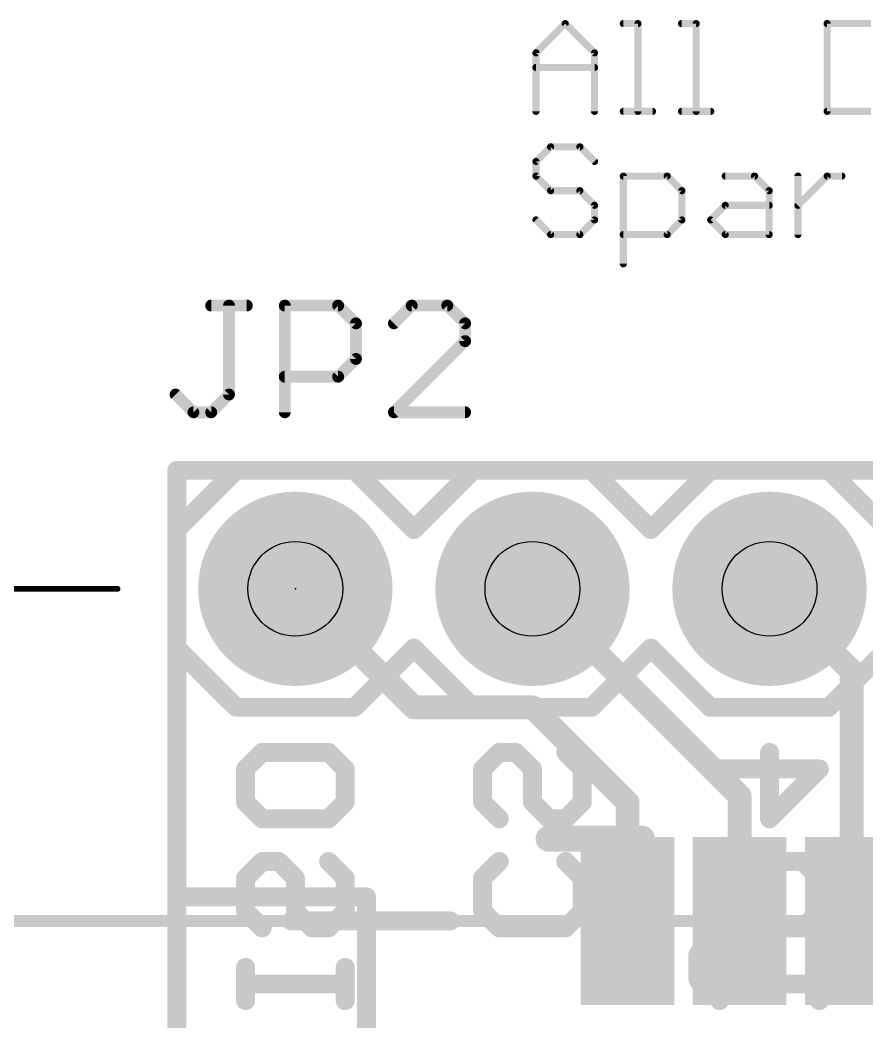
# Model space of a CAD drawing. Extents: x -28 to 79, y -23 to 28.
# Drawn here: x -1.68 to 7.39, y 16.95 to 27.69 of the extents above; entities that cross this region are included whole.
import ezdxf

# ---------------------------------------------------------------- set-up
doc = ezdxf.new("R2010")
doc.units = 0
for name, color, linetype in [('1', 12, 'CONTINUOUS'), ('16', 132, 'CONTINUOUS'), ('17', 110, 'CONTINUOUS'), ('20', 53, 'CONTINUOUS'), ('21', 53, 'CONTINUOUS'), ('22', 53, 'CONTINUOUS'), ('23', 53, 'CONTINUOUS'), ('25', 253, 'CONTINUOUS'), ('29', 253, 'CONTINUOUS'), ('30', 253, 'CONTINUOUS'), ('31', 253, 'CONTINUOUS'), ('44', 253, 'CONTINUOUS'), ('47', 253, 'CONTINUOUS'), ('48', 253, 'CONTINUOUS'), ('51', 53, 'CONTINUOUS')]:
    doc.layers.add(name, color=color, linetype=linetype)

# ---------------------------------------------------------------- blocks, each defined once
blk = doc.blocks.new('RECT')
blk.add_solid([(-0.5, -0.5), (0.5, -0.5), (-0.5, 0.5), (0.5, 0.5)])
blk = doc.blocks.new('ROUNDP')
at = {"const_width": 0.5}
blk.add_lwpolyline([(0, -0.25, 1), (0, 0.25, 1), (0, -0.25)], format="xyb", dxfattribs=at)

msp = doc.modelspace()

# ---------------------------------------------------------------- linework, layer by layer
at = {"layer": '1'}
for points, const_width in [([(0, 22.86), (0, 18.288)], 0.2032), ([(25.4, 22.86), (0, 22.86)], 0.2032), ([(1.27, 21.59), (2.54, 20.32)], 0.254), ([(3.81, 21.59), (6.03, 19.37)], 0.254), ([(7.23, 20.71), (6.35, 21.59)], 0.254), ([(7.23, 18.03), (7.23, 20.71)], 0.254), ([(2.54, 20.32), (3.81, 20.32)], 0.254), ([(3.81, 20.32), (4.83, 19.3)], 0.254), ([(6.03, 19.37), (6.03, 18.03)], 0.254), ([(4.83, 19.3), (4.83, 18.03)], 0.254), ([(0, 18.288), (2.032, 18.288)], 0.2032), ([(2.032, 18.288), (2.032, 15.748)], 0.2032)]:
    msp.add_lwpolyline(points, dxfattribs=dict(at, const_width=const_width))
for points, const_width in [([(0.0508, 22.86, 1), (-0.0508, 22.86)], 0.1016), ([(0, 22.9108, 1), (0, 22.8092)], 0.1016), ([(1.3149, 21.6349, 1), (1.2251, 21.5451)], 0.127), ([(3.8549, 21.6349, 1), (3.7651, 21.5451)], 0.127), ([(6.3949, 21.6349, 1), (6.3051, 21.5451)], 0.127), ([(7.2935, 20.71, 1), (7.1665, 20.71)], 0.127), ([(7.1851, 20.6651, 1), (7.2749, 20.7549)], 0.127), ([(2.54, 20.3835, 1), (2.54, 20.2565)], 0.127), ([(2.4951, 20.2751, 1), (2.5849, 20.3649)], 0.127), ([(3.8549, 20.3649, 1), (3.7651, 20.2751)], 0.127), ([(3.81, 20.2565, 1), (3.81, 20.3835)], 0.127), ([(6.0935, 19.37, 1), (5.9665, 19.37)], 0.127), ([(5.9851, 19.3251, 1), (6.0749, 19.4149)], 0.127), ([(4.8935, 19.3, 1), (4.7665, 19.3)], 0.127), ([(4.7851, 19.2551, 1), (4.8749, 19.3449)], 0.127), ([(0, 18.3388, 1), (0, 18.2372)], 0.1016), ([(2.0828, 18.288, 1), (1.9812, 18.288)], 0.1016), ([(2.032, 18.2372, 1), (2.032, 18.3388)], 0.1016), ([(-0.0508, 18.288, 1), (0.0508, 18.288)], 0.1016), ([(4.7665, 18.03, 1), (4.8935, 18.03)], 0.127), ([(5.9665, 18.03, 1), (6.0935, 18.03)], 0.127), ([(7.1665, 18.03, 1), (7.2935, 18.03)], 0.127)]:
    msp.add_lwpolyline(points, format="xyb", dxfattribs=dict(at, const_width=const_width))
at = {"layer": '16', "const_width": 0.2032}
for points in [[(0, 22.86), (0, 18.288)], [(25.4, 22.86), (0, 22.86)], [(0, 18.288), (2.032, 18.288)], [(2.032, 18.288), (2.032, 15.748)]]:
    msp.add_lwpolyline(points, dxfattribs=at)
at = {"layer": '16', "const_width": 0.1016}
for points in [[(0.0508, 22.86, 1), (-0.0508, 22.86)], [(0, 22.9108, 1), (0, 22.8092)], [(0, 18.3388, 1), (0, 18.2372)], [(2.0828, 18.288, 1), (1.9812, 18.288)], [(2.032, 18.2372, 1), (2.032, 18.3388)], [(-0.0508, 18.288, 1), (0.0508, 18.288)]]:
    msp.add_lwpolyline(points, format="xyb", dxfattribs=at)
at = {"layer": '20', "const_width": 0.2032}
for points in [[(25.4, 22.86), (0, 22.86)], [(0, 22.86), (0, 0)]]:
    msp.add_lwpolyline(points, dxfattribs=at)
at = {"layer": '20', "const_width": 0.1016}
for points in [[(0, 22.9108, 1), (0, 22.8092)], [(0.0508, 22.86, 1), (-0.0508, 22.86)]]:
    msp.add_lwpolyline(points, format="xyb", dxfattribs=at)
at = {"layer": '21', "const_width": 0.2032}
for points in [[(0.635, 22.86), (0, 22.225)], [(0.635, 22.86), (1.905, 22.86)], [(1.905, 22.86), (2.54, 22.225)], [(2.54, 22.225), (3.175, 22.86)], [(3.175, 22.86), (4.445, 22.86)], [(4.445, 22.86), (5.08, 22.225)], [(5.08, 22.225), (5.715, 22.86)], [(5.715, 22.86), (6.985, 22.86)], [(6.985, 22.86), (7.62, 22.225)], [(0, 22.225), (0, 20.955)], [(0, 20.955), (0.635, 20.32)], [(2.54, 20.955), (1.905, 20.32)], [(3.175, 20.32), (2.54, 20.955)], [(5.08, 20.955), (4.445, 20.32)], [(5.715, 20.32), (5.08, 20.955)], [(7.62, 20.955), (6.985, 20.32)], [(1.905, 20.32), (0.635, 20.32)], [(4.445, 20.32), (3.175, 20.32)], [(6.985, 20.32), (5.715, 20.32)], [(2.93, 18.03), (1.23, 18.03)]]:
    msp.add_lwpolyline(points, dxfattribs=at)
at = {"layer": '21', "const_width": 0.1016}
for points in [[(0.635, 22.9108, 1), (0.635, 22.8092)], [(0.6709, 22.8241, 1), (0.5991, 22.8959)], [(1.9409, 22.8959, 1), (1.8691, 22.8241)], [(1.905, 22.8092, 1), (1.905, 22.9108)], [(3.175, 22.9108, 1), (3.175, 22.8092)], [(3.2109, 22.8241, 1), (3.1391, 22.8959)], [(4.4809, 22.8959, 1), (4.4091, 22.8241)], [(4.445, 22.8092, 1), (4.445, 22.9108)], [(5.715, 22.9108, 1), (5.715, 22.8092)], [(5.7509, 22.8241, 1), (5.6791, 22.8959)], [(7.0209, 22.8959, 1), (6.9491, 22.8241)], [(6.985, 22.8092, 1), (6.985, 22.9108)], [(0.0508, 22.225, 1), (-0.0508, 22.225)], [(-0.0359, 22.2609, 1), (0.0359, 22.1891)], [(2.5041, 22.2609, 1), (2.5759, 22.1891)], [(2.5041, 22.1891, 1), (2.5759, 22.2609)], [(5.0441, 22.2609, 1), (5.1159, 22.1891)], [(5.0441, 22.1891, 1), (5.1159, 22.2609)], [(0.0359, 20.9909, 1), (-0.0359, 20.9191)], [(2.5759, 20.9909, 1), (2.5041, 20.9191)], [(2.5759, 20.9191, 1), (2.5041, 20.9909)], [(5.1159, 20.9909, 1), (5.0441, 20.9191)], [(5.1159, 20.9191, 1), (5.0441, 20.9909)], [(-0.0508, 20.955, 1), (0.0508, 20.955)], [(0.635, 20.3708, 1), (0.635, 20.2692)], [(0.5991, 20.2841, 1), (0.6709, 20.3559)], [(1.8691, 20.3559, 1), (1.9409, 20.2841)], [(1.905, 20.2692, 1), (1.905, 20.3708)], [(3.175, 20.3708, 1), (3.175, 20.2692)], [(3.1391, 20.2841, 1), (3.2109, 20.3559)], [(4.4091, 20.3559, 1), (4.4809, 20.2841)], [(4.445, 20.2692, 1), (4.445, 20.3708)], [(5.715, 20.3708, 1), (5.715, 20.2692)], [(5.6791, 20.2841, 1), (5.7509, 20.3559)], [(6.9491, 20.3559, 1), (7.0209, 20.2841)], [(6.985, 20.2692, 1), (6.985, 20.3708)], [(1.23, 18.0808, 1), (1.23, 17.9792)], [(2.93, 17.9792, 1), (2.93, 18.0808)]]:
    msp.add_lwpolyline(points, format="xyb", dxfattribs=at)
at = {"layer": '22', "const_width": 0.2032}
for points in [[(0.7366, 19.6591), (0.9146, 19.837)], [(0.9146, 19.837), (1.6264, 19.837)], [(1.6264, 19.837), (1.8043, 19.6591)], [(3.4546, 19.837), (3.2766, 19.6591)], [(3.6325, 19.837), (3.4546, 19.837)], [(3.8105, 19.6591), (3.6325, 19.837)], [(4.1664, 19.837), (4.3443, 19.6591)], [(6.3505, 19.1252), (6.3505, 19.837)], [(0.7366, 19.3031), (0.7366, 19.6591)], [(1.8043, 19.6591), (1.8043, 19.3031)], [(3.2766, 19.6591), (3.2766, 19.3032)], [(3.8105, 19.3032), (3.8105, 19.6591)], [(4.3443, 19.6591), (4.3443, 19.3032)], [(5.8166, 19.6591), (6.8843, 19.6591)], [(6.8843, 19.6591), (6.3505, 19.1252)], [(0.9146, 19.1252), (0.7366, 19.3031)], [(1.8043, 19.3031), (1.6264, 19.1252)], [(3.2766, 19.3032), (3.4546, 19.1252)], [(3.9884, 19.1252), (3.8105, 19.3032)], [(4.3443, 19.3032), (4.1664, 19.1252)], [(1.6264, 19.1252), (0.9146, 19.1252)], [(4.1664, 19.1252), (3.9884, 19.1252)], [(0.9146, 18.6676), (0.7366, 18.4897)], [(1.0925, 18.6676), (0.9146, 18.6676)], [(1.2705, 18.4897), (1.0925, 18.6676)], [(1.6264, 18.6676), (1.8043, 18.4897)], [(3.2766, 18.4897), (3.4546, 18.6676)], [(4.1664, 18.6676), (4.3443, 18.4897)], [(5.8166, 18.4897), (5.9946, 18.6676)], [(5.9946, 18.6676), (6.7064, 18.6676)], [(6.7064, 18.6676), (6.8843, 18.4897)], [(0.7366, 18.4897), (0.7366, 18.1337)], [(1.2705, 18.1337), (1.2705, 18.4897)], [(1.8043, 18.4897), (1.8043, 18.1337)], [(3.2766, 18.1338), (3.2766, 18.4897)], [(4.3443, 18.4897), (4.3443, 18.1338)], [(5.8166, 18.1337), (5.8166, 18.4897)], [(6.8843, 18.4897), (6.8843, 18.1337)], [(0.7366, 18.1337), (0.9146, 17.9558)], [(1.4484, 17.9558), (1.2705, 18.1337)], [(1.8043, 18.1337), (1.6264, 17.9558)], [(3.4546, 17.9558), (3.2766, 18.1338)], [(4.3443, 18.1338), (4.1664, 17.9558)], [(5.9946, 17.9558), (5.8166, 18.1337)], [(6.8843, 18.1337), (6.7064, 17.9558)], [(1.6264, 17.9558), (1.4484, 17.9558)], [(4.1664, 17.9558), (3.4546, 17.9558)], [(6.7064, 17.9558), (5.9946, 17.9558)], [(0.7366, 17.1762), (0.7366, 17.5321)], [(1.8043, 17.1762), (1.8043, 17.5321)], [(5.8166, 17.1762), (5.8166, 17.5321)], [(6.8843, 17.1762), (6.8843, 17.5321)], [(0.7366, 17.3542), (1.8043, 17.3542)], [(5.8166, 17.3542), (6.8843, 17.3542)]]:
    msp.add_lwpolyline(points, dxfattribs=at)
at = {"layer": '22', "const_width": 0.1016}
for points in [[(0.9146, 19.8878, 1), (0.9146, 19.7862)], [(0.9505, 19.8011, 1), (0.8786, 19.8729)], [(1.6623, 19.8729, 1), (1.5904, 19.8011)], [(1.6264, 19.7862, 1), (1.6264, 19.8878)], [(3.4546, 19.8878, 1), (3.4546, 19.7862)], [(3.4905, 19.8011, 1), (3.4186, 19.8729)], [(3.6684, 19.8729, 1), (3.5966, 19.8011)], [(3.6325, 19.7862, 1), (3.6325, 19.8878)], [(4.2023, 19.8729, 1), (4.1304, 19.8011)], [(6.4013, 19.837, 1), (6.2997, 19.837)], [(0.7874, 19.6591, 1), (0.6858, 19.6591)], [(1.8551, 19.6591, 1), (1.7535, 19.6591)], [(3.3274, 19.6591, 1), (3.2258, 19.6591)], [(3.8613, 19.6591, 1), (3.7597, 19.6591)], [(4.3951, 19.6591, 1), (4.2935, 19.6591)], [(5.8166, 19.7098, 1), (5.8166, 19.6083)], [(6.9202, 19.6231, 1), (6.8484, 19.695)], [(6.8843, 19.6083, 1), (6.8843, 19.7098)], [(0.7007, 19.695, 1), (0.7725, 19.6231)], [(1.7684, 19.6231, 1), (1.8402, 19.695)], [(3.2407, 19.695, 1), (3.3125, 19.6231)], [(3.7745, 19.6231, 1), (3.8464, 19.695)], [(4.3084, 19.6231, 1), (4.3802, 19.695)], [(0.7725, 19.3391, 1), (0.7007, 19.2672)], [(0.6858, 19.3031, 1), (0.7874, 19.3031)], [(1.7535, 19.3031, 1), (1.8551, 19.3031)], [(1.8402, 19.2672, 1), (1.7684, 19.3391)], [(3.3125, 19.3391, 1), (3.2407, 19.2672)], [(3.2258, 19.3032, 1), (3.3274, 19.3032)], [(3.8464, 19.3391, 1), (3.7745, 19.2672)], [(3.7597, 19.3032, 1), (3.8613, 19.3032)], [(4.2935, 19.3032, 1), (4.3951, 19.3032)], [(4.3802, 19.2672, 1), (4.3084, 19.3391)], [(0.9146, 19.176, 1), (0.9146, 19.0744)], [(1.6264, 19.0744, 1), (1.6264, 19.176)], [(3.9884, 19.176, 1), (3.9884, 19.0744)], [(4.1664, 19.0744, 1), (4.1664, 19.176)], [(0.8786, 19.0893, 1), (0.9505, 19.1611)], [(1.5904, 19.1611, 1), (1.6623, 19.0893)], [(3.4186, 19.0893, 1), (3.4905, 19.1611)], [(3.9525, 19.0893, 1), (4.0243, 19.1611)], [(4.1304, 19.1611, 1), (4.2023, 19.0893)], [(6.3145, 19.1611, 1), (6.3864, 19.0893)], [(6.2997, 19.1252, 1), (6.4013, 19.1252)], [(0.9146, 18.7184, 1), (0.9146, 18.6168)], [(0.9505, 18.6317, 1), (0.8786, 18.7035)], [(1.1284, 18.7035, 1), (1.0566, 18.6317)], [(1.0925, 18.6168, 1), (1.0925, 18.7184)], [(1.6623, 18.7035, 1), (1.5904, 18.6317)], [(3.4905, 18.6317, 1), (3.4186, 18.7035)], [(4.2023, 18.7035, 1), (4.1304, 18.6317)], [(5.9946, 18.7184, 1), (5.9946, 18.6168)], [(6.0305, 18.6317, 1), (5.9586, 18.7035)], [(6.7423, 18.7035, 1), (6.6704, 18.6317)], [(6.7064, 18.6168, 1), (6.7064, 18.7184)], [(0.7874, 18.4897, 1), (0.6858, 18.4897)], [(1.3213, 18.4897, 1), (1.2197, 18.4897)], [(1.8551, 18.4897, 1), (1.7535, 18.4897)], [(3.3274, 18.4897, 1), (3.2258, 18.4897)], [(4.3951, 18.4897, 1), (4.2935, 18.4897)], [(5.8674, 18.4897, 1), (5.7658, 18.4897)], [(6.9351, 18.4897, 1), (6.8335, 18.4897)], [(0.7007, 18.5256, 1), (0.7725, 18.4537)], [(1.2345, 18.4537, 1), (1.3064, 18.5256)], [(1.7684, 18.4537, 1), (1.8402, 18.5256)], [(3.2407, 18.5256, 1), (3.3125, 18.4537)], [(4.3084, 18.4537, 1), (4.3802, 18.5256)], [(5.7807, 18.5256, 1), (5.8525, 18.4537)], [(6.8484, 18.4537, 1), (6.9202, 18.5256)], [(0.7725, 18.1697, 1), (0.7007, 18.0978)], [(0.6858, 18.1337, 1), (0.7874, 18.1337)], [(1.3064, 18.1697, 1), (1.2345, 18.0978)], [(1.2197, 18.1337, 1), (1.3213, 18.1337)], [(1.7535, 18.1337, 1), (1.8551, 18.1337)], [(1.8402, 18.0978, 1), (1.7684, 18.1697)], [(3.3125, 18.1697, 1), (3.2407, 18.0978)], [(3.2258, 18.1338, 1), (3.3274, 18.1338)], [(4.2935, 18.1338, 1), (4.3951, 18.1338)], [(4.3802, 18.0978, 1), (4.3084, 18.1697)], [(5.8525, 18.1697, 1), (5.7807, 18.0978)], [(5.7658, 18.1337, 1), (5.8674, 18.1337)], [(6.8335, 18.1337, 1), (6.9351, 18.1337)], [(6.9202, 18.0978, 1), (6.8484, 18.1697)], [(0.8786, 17.9199, 1), (0.9505, 17.9917)], [(1.4484, 18.0066, 1), (1.4484, 17.905)], [(1.4125, 17.9199, 1), (1.4843, 17.9917)], [(1.5904, 17.9917, 1), (1.6623, 17.9199)], [(1.6264, 17.905, 1), (1.6264, 18.0066)], [(3.4546, 18.0066, 1), (3.4546, 17.905)], [(3.4186, 17.9199, 1), (3.4905, 17.9917)], [(4.1304, 17.9917, 1), (4.2023, 17.9199)], [(4.1664, 17.905, 1), (4.1664, 18.0066)], [(5.9946, 18.0066, 1), (5.9946, 17.905)], [(5.9586, 17.9199, 1), (6.0305, 17.9917)], [(6.6704, 17.9917, 1), (6.7423, 17.9199)], [(6.7064, 17.905, 1), (6.7064, 18.0066)], [(0.7874, 17.5321, 1), (0.6858, 17.5321)], [(1.8551, 17.5321, 1), (1.7535, 17.5321)], [(5.8674, 17.5321, 1), (5.7658, 17.5321)], [(6.9351, 17.5321, 1), (6.8335, 17.5321)], [(0.7366, 17.4049, 1), (0.7366, 17.3034)], [(1.8043, 17.3034, 1), (1.8043, 17.4049)], [(5.8166, 17.4049, 1), (5.8166, 17.3034)], [(6.8843, 17.3034, 1), (6.8843, 17.4049)], [(0.6858, 17.1762, 1), (0.7874, 17.1762)], [(1.7535, 17.1762, 1), (1.8551, 17.1762)], [(5.7658, 17.1762, 1), (5.8674, 17.1762)], [(6.8335, 17.1762, 1), (6.9351, 17.1762)]]:
    msp.add_lwpolyline(points, format="xyb", dxfattribs=at)
at = {"layer": '23'}
msp.add_point((1.27, 21.59), dxfattribs=at)
at = {"layer": '25', "const_width": 0.127}
for points in [[(0.3686, 24.6263), (0.75, 24.6263)], [(0.5593, 23.673), (0.5593, 24.6263)], [(1.1567, 23.4823), (1.1567, 24.6263)], [(1.1567, 24.6263), (1.7287, 24.6263)], [(1.7287, 24.6263), (1.9193, 24.4356)], [(2.5168, 24.6263), (2.3261, 24.4356)], [(2.8981, 24.6263), (2.5168, 24.6263)], [(3.0887, 24.4356), (2.8981, 24.6263)], [(1.9193, 24.4356), (1.9193, 24.0543)], [(3.0887, 24.245), (3.0887, 24.4356)], [(2.3261, 23.4823), (3.0887, 24.245)], [(1.9193, 24.0543), (1.7287, 23.8636)], [(1.7287, 23.8636), (1.1567, 23.8636)], [(-0.0127, 23.673), (0.178, 23.4823)], [(0.3686, 23.4823), (0.5593, 23.673)], [(0.178, 23.4823), (0.3686, 23.4823)], [(3.0887, 23.4823), (2.3261, 23.4823)]]:
    msp.add_lwpolyline(points, dxfattribs=at)
at = {"layer": '25', "const_width": 0.0635}
for points in [[(0.3686, 24.658, 1), (0.3686, 24.5945)], [(0.591, 24.6263, 1), (0.5275, 24.6263)], [(0.75, 24.5945, 1), (0.75, 24.658)], [(1.1884, 24.6263, 1), (1.1249, 24.6263)], [(1.1567, 24.658, 1), (1.1567, 24.5945)], [(1.7511, 24.6487, 1), (1.7062, 24.6038)], [(1.7287, 24.5945, 1), (1.7287, 24.658)], [(2.5168, 24.658, 1), (2.5168, 24.5945)], [(2.5392, 24.6038, 1), (2.4943, 24.6487)], [(2.9205, 24.6487, 1), (2.8756, 24.6038)], [(2.8981, 24.5945, 1), (2.8981, 24.658)], [(1.9511, 24.4356, 1), (1.8876, 24.4356)], [(1.8969, 24.4132, 1), (1.9418, 24.4581)], [(2.3036, 24.4581, 1), (2.3485, 24.4132)], [(3.1205, 24.4356, 1), (3.057, 24.4356)], [(3.0663, 24.4132, 1), (3.1112, 24.4581)], [(3.057, 24.245, 1), (3.1205, 24.245)], [(3.1112, 24.2225, 1), (3.0663, 24.2674)], [(1.8876, 24.0543, 1), (1.9511, 24.0543)], [(1.9418, 24.0318, 1), (1.8969, 24.0767)], [(1.1567, 23.8954, 1), (1.1567, 23.8319)], [(1.7062, 23.8861, 1), (1.7511, 23.8412)], [(1.7287, 23.8319, 1), (1.7287, 23.8954)], [(0.0098, 23.6954, 1), (-0.0352, 23.6505)], [(0.5817, 23.6505, 1), (0.5368, 23.6954)], [(0.5275, 23.673, 1), (0.591, 23.673)], [(0.178, 23.5141, 1), (0.178, 23.4506)], [(0.1555, 23.4598, 1), (0.2004, 23.5048)], [(0.3462, 23.5048, 1), (0.3911, 23.4598)], [(0.3686, 23.4506, 1), (0.3686, 23.5141)], [(2.3036, 23.5048, 1), (2.3485, 23.4598)], [(2.3261, 23.5141, 1), (2.3261, 23.4506)], [(3.0887, 23.4506, 1), (3.0887, 23.5141)], [(1.1249, 23.4823, 1), (1.1884, 23.4823)]]:
    msp.add_lwpolyline(points, format="xyb", dxfattribs=at)
at = {"layer": '44'}
for centre in [(1.27, 21.59), (3.81, 21.59), (6.35, 21.59)]:
    msp.add_circle(centre, 0.508, dxfattribs=at)
at = {"layer": '47'}
for points, const_width in [([(3.8481, 27.3352), (4.1616, 27.6487)], 0.0762), ([(4.1616, 27.6487), (4.4752, 27.3352)], 0.0762), ([(4.7836, 27.6487), (4.9404, 27.6487)], 0.0762), ([(4.9404, 27.6487), (4.9404, 26.7081)], 0.0762), ([(5.4073, 27.6487), (5.5641, 27.6487)], 0.0762), ([(5.5641, 27.6487), (5.5641, 26.7081)], 0.0762), ([(6.9665, 27.6487), (6.9665, 26.7081)], 0.0762), ([(7.4368, 27.6487), (6.9665, 27.6487)], 0.0762), ([(3.8481, 26.7081), (3.8481, 27.3352)], 0.0762), ([(4.4752, 27.3352), (4.4752, 26.7081)], 0.0762), ([(3.8481, 27.1784), (4.4752, 27.1784)], 0.0762), ([(4.7836, 26.7081), (5.0972, 26.7081)], 0.0762), ([(5.4073, 26.7081), (5.7208, 26.7081)], 0.0762), ([(6.9665, 26.7081), (7.4368, 26.7081)], 0.0762), ([(4.0049, 26.3279), (3.8481, 26.1711)], 0.0762), ([(4.3184, 26.3279), (4.0049, 26.3279)], 0.0762), ([(4.4752, 26.1711), (4.3184, 26.3279)], 0.0762), ([(3.8481, 26.1711), (3.8481, 26.0144)], 0.0762), ([(3.8481, 26.0144), (4.0049, 25.8576)], 0.0762), ([(4.7836, 25.0738), (4.7836, 26.0144)], 0.0762), ([(4.7836, 26.0144), (5.2539, 26.0144)], 0.0762), ([(5.2539, 26.0144), (5.4107, 25.8576)], 0.0762), ([(5.8759, 26.0144), (6.1894, 26.0144)], 0.0762), ([(6.1894, 26.0144), (6.3462, 25.8576)], 0.0762), ([(6.6547, 25.3873), (6.6547, 26.0144)], 0.0762), ([(6.6547, 25.7008), (6.9682, 26.0144)], 0.0762), ([(6.9682, 26.0144), (7.125, 26.0144)], 0.0762), ([(4.0049, 25.8576), (4.3184, 25.8576)], 0.0762), ([(4.3184, 25.8576), (4.4752, 25.7008)], 0.0762), ([(5.4107, 25.8576), (5.4107, 25.5441)], 0.0762), ([(6.3462, 25.8576), (6.3462, 25.3873)], 0.0762), ([(4.4752, 25.7008), (4.4752, 25.5441)], 0.0762), ([(5.7191, 25.5441), (5.8759, 25.7008)], 0.0762), ([(5.8759, 25.7008), (6.3462, 25.7008)], 0.0762), ([(4.0049, 25.3873), (3.8481, 25.5441)], 0.0762), ([(4.4752, 25.5441), (4.3184, 25.3873)], 0.0762), ([(5.4107, 25.5441), (5.2539, 25.3873)], 0.0762), ([(5.8759, 25.3873), (5.7191, 25.5441)], 0.0762), ([(4.3184, 25.3873), (4.0049, 25.3873)], 0.0762), ([(5.2539, 25.3873), (4.7836, 25.3873)], 0.0762), ([(6.3462, 25.3873), (5.8759, 25.3873)], 0.0762), ([(-0.635, 21.59), (-11.4935, 21.59)], 0.0634)]:
    msp.add_lwpolyline(points, dxfattribs=dict(at, const_width=const_width))
for points, const_width in [([(4.1751, 27.6622, 1), (4.1482, 27.6352)], 0.0381), ([(4.1751, 27.6352, 1), (4.1482, 27.6622)], 0.0381), ([(4.7836, 27.6678, 1), (4.7836, 27.6297)], 0.0381), ([(4.9594, 27.6487, 1), (4.9213, 27.6487)], 0.0381), ([(4.9404, 27.6297, 1), (4.9404, 27.6678)], 0.0381), ([(5.4073, 27.6678, 1), (5.4073, 27.6297)], 0.0381), ([(5.5831, 27.6487, 1), (5.545, 27.6487)], 0.0381), ([(5.5641, 27.6297, 1), (5.5641, 27.6678)], 0.0381), ([(6.9855, 27.6487, 1), (6.9474, 27.6487)], 0.0381), ([(6.9665, 27.6678, 1), (6.9665, 27.6297)], 0.0381), ([(3.8672, 27.3352, 1), (3.8291, 27.3352)], 0.0381), ([(3.8346, 27.3486, 1), (3.8616, 27.3217)], 0.0381), ([(4.4942, 27.3352, 1), (4.4561, 27.3352)], 0.0381), ([(4.4617, 27.3217, 1), (4.4886, 27.3486)], 0.0381), ([(3.8481, 27.1974, 1), (3.8481, 27.1593)], 0.0381), ([(4.4752, 27.1593, 1), (4.4752, 27.1974)], 0.0381), ([(4.7836, 26.7272, 1), (4.7836, 26.6891)], 0.0381), ([(5.0972, 26.6891, 1), (5.0972, 26.7272)], 0.0381), ([(5.4073, 26.7272, 1), (5.4073, 26.6891)], 0.0381), ([(5.7208, 26.6891, 1), (5.7208, 26.7272)], 0.0381), ([(6.9665, 26.7272, 1), (6.9665, 26.6891)], 0.0381), ([(3.8291, 26.7081, 1), (3.8672, 26.7081)], 0.0381), ([(4.4561, 26.7081, 1), (4.4942, 26.7081)], 0.0381), ([(4.9213, 26.7081, 1), (4.9594, 26.7081)], 0.0381), ([(5.545, 26.7081, 1), (5.5831, 26.7081)], 0.0381), ([(6.9474, 26.7081, 1), (6.9855, 26.7081)], 0.0381), ([(4.0049, 26.347, 1), (4.0049, 26.3089)], 0.0381), ([(4.0183, 26.3144, 1), (3.9914, 26.3414)], 0.0381), ([(4.3319, 26.3414, 1), (4.3049, 26.3144)], 0.0381), ([(4.3184, 26.3089, 1), (4.3184, 26.347)], 0.0381), ([(3.8672, 26.1711, 1), (3.8291, 26.1711)], 0.0381), ([(3.8346, 26.1846, 1), (3.8616, 26.1577)], 0.0381), ([(4.4617, 26.1577, 1), (4.4886, 26.1846)], 0.0381), ([(3.8616, 26.0278, 1), (3.8346, 26.0009)], 0.0381), ([(3.8291, 26.0144, 1), (3.8672, 26.0144)], 0.0381), ([(4.8027, 26.0144, 1), (4.7646, 26.0144)], 0.0381), ([(4.7836, 26.0334, 1), (4.7836, 25.9953)], 0.0381), ([(5.2674, 26.0278, 1), (5.2404, 26.0009)], 0.0381), ([(5.2539, 25.9953, 1), (5.2539, 26.0334)], 0.0381), ([(5.8759, 26.0334, 1), (5.8759, 25.9953)], 0.0381), ([(6.2029, 26.0278, 1), (6.176, 26.0009)], 0.0381), ([(6.1894, 25.9953, 1), (6.1894, 26.0334)], 0.0381), ([(6.6737, 26.0144, 1), (6.6356, 26.0144)], 0.0381), ([(6.9682, 26.0334, 1), (6.9682, 25.9953)], 0.0381), ([(6.9817, 26.0009, 1), (6.9547, 26.0278)], 0.0381), ([(7.125, 25.9953, 1), (7.125, 26.0334)], 0.0381), ([(4.0049, 25.8767, 1), (4.0049, 25.8386)], 0.0381), ([(3.9914, 25.8441, 1), (4.0183, 25.8711)], 0.0381), ([(4.3319, 25.8711, 1), (4.3049, 25.8441)], 0.0381), ([(4.3184, 25.8386, 1), (4.3184, 25.8767)], 0.0381), ([(5.4297, 25.8576, 1), (5.3916, 25.8576)], 0.0381), ([(5.3972, 25.8441, 1), (5.4242, 25.8711)], 0.0381), ([(6.3653, 25.8576, 1), (6.3272, 25.8576)], 0.0381), ([(6.3327, 25.8441, 1), (6.3597, 25.8711)], 0.0381), ([(4.4942, 25.7008, 1), (4.4561, 25.7008)], 0.0381), ([(4.4617, 25.6874, 1), (4.4886, 25.7143)], 0.0381), ([(5.8759, 25.7199, 1), (5.8759, 25.6818)], 0.0381), ([(5.8894, 25.6874, 1), (5.8624, 25.7143)], 0.0381), ([(6.3462, 25.6818, 1), (6.3462, 25.7199)], 0.0381), ([(6.6412, 25.7143, 1), (6.6681, 25.6874)], 0.0381), ([(3.8616, 25.5575, 1), (3.8346, 25.5306)], 0.0381), ([(4.4561, 25.5441, 1), (4.4942, 25.5441)], 0.0381), ([(4.4886, 25.5306, 1), (4.4617, 25.5575)], 0.0381), ([(5.3916, 25.5441, 1), (5.4297, 25.5441)], 0.0381), ([(5.4242, 25.5306, 1), (5.3972, 25.5575)], 0.0381), ([(5.7326, 25.5575, 1), (5.7057, 25.5306)], 0.0381), ([(5.7057, 25.5575, 1), (5.7326, 25.5306)], 0.0381), ([(4.0049, 25.4063, 1), (4.0049, 25.3682)], 0.0381), ([(3.9914, 25.3738, 1), (4.0183, 25.4008)], 0.0381), ([(4.3049, 25.4008, 1), (4.3319, 25.3738)], 0.0381), ([(4.3184, 25.3682, 1), (4.3184, 25.4063)], 0.0381), ([(4.7836, 25.4063, 1), (4.7836, 25.3682)], 0.0381), ([(5.2404, 25.4008, 1), (5.2674, 25.3738)], 0.0381), ([(5.2539, 25.3682, 1), (5.2539, 25.4063)], 0.0381), ([(5.8759, 25.4063, 1), (5.8759, 25.3682)], 0.0381), ([(5.8624, 25.3738, 1), (5.8894, 25.4008)], 0.0381), ([(6.3272, 25.3873, 1), (6.3653, 25.3873)], 0.0381), ([(6.3462, 25.3682, 1), (6.3462, 25.4063)], 0.0381), ([(6.6356, 25.3873, 1), (6.6737, 25.3873)], 0.0381), ([(4.7646, 25.0738, 1), (4.8027, 25.0738)], 0.0381), ([(-0.635, 21.5741, 1), (-0.635, 21.6059)], 0.0317)]:
    msp.add_lwpolyline(points, format="xyb", dxfattribs=dict(at, const_width=const_width))
at = {"layer": '48', "const_width": 0.2794}
for points in [[(3.9838, 18.9116), (4.9837, 18.9116)], [(4.4837, 17.4117), (4.4837, 18.9116)], [(5.6209, 17.4117), (5.6209, 17.6617)], [(5.6209, 17.6617), (5.8709, 17.6617)], [(5.8709, 17.6617), (5.8709, 17.4117)], [(5.8709, 17.4117), (5.6209, 17.4117)]]:
    msp.add_lwpolyline(points, dxfattribs=at)
at = {"layer": '48', "const_width": 0.1397}
for points in [[(3.9838, 18.9814, 1), (3.9838, 18.8417)], [(4.5536, 18.9116, 1), (4.4139, 18.9116)], [(4.9837, 18.8417, 1), (4.9837, 18.9814)], [(5.6209, 17.7315, 1), (5.6209, 17.5918)], [(5.6908, 17.6617, 1), (5.5511, 17.6617)], [(5.9408, 17.6617, 1), (5.8011, 17.6617)], [(5.8709, 17.5918, 1), (5.8709, 17.7315)], [(5.6209, 17.4815, 1), (5.6209, 17.3419)], [(5.8709, 17.3419, 1), (5.8709, 17.4815)], [(4.4139, 17.4117, 1), (4.5536, 17.4117)], [(5.5511, 17.4117, 1), (5.6908, 17.4117)], [(5.8011, 17.4117, 1), (5.9408, 17.4117)]]:
    msp.add_lwpolyline(points, format="xyb", dxfattribs=at)
at = {"layer": '51', "const_width": 0.127}
msp.add_lwpolyline([(20.83, 18.03), (-4.97, 18.03)], dxfattribs=at)

# ---------------------------------------------------------------- block references
at = {"layer": '1', "xscale": 0.8, "yscale": 1.6}
for p in [(4.83, 18.03), (6.03, 18.03), (7.23, 18.03)]:
    msp.add_blockref('RECT', p, dxfattribs=at)
at = {"layer": '17', "xscale": 1.8796, "yscale": 1.8796, "rotation": 90}
for p in [(1.27, 21.59), (1.27, 21.59), (3.81, 21.59), (3.81, 21.59), (6.35, 21.59), (6.35, 21.59)]:
    msp.add_blockref('ROUNDP', p, dxfattribs=at)
at = {"layer": '29', "xscale": 2.0828, "yscale": 2.0828, "rotation": 90}
for p in [(1.27, 21.59), (3.81, 21.59), (6.35, 21.59)]:
    msp.add_blockref('ROUNDP', p, dxfattribs=at)
at = {"layer": '29', "xscale": 1.0032, "yscale": 1.8032}
for p in [(4.83, 18.03), (6.03, 18.03), (7.23, 18.03)]:
    msp.add_blockref('RECT', p, dxfattribs=at)
at = {"layer": '30', "xscale": 2.0828, "yscale": 2.0828, "rotation": 90}
for p in [(1.27, 21.59), (3.81, 21.59), (6.35, 21.59)]:
    msp.add_blockref('ROUNDP', p, dxfattribs=at)
at = {"layer": '31', "xscale": 0.8, "yscale": 1.6}
for p in [(4.83, 18.03), (6.03, 18.03), (7.23, 18.03)]:
    msp.add_blockref('RECT', p, dxfattribs=at)
at = {"layer": '51', "xscale": 0.508, "yscale": 0.508}
for p in [(1.27, 21.59), (3.81, 21.59), (6.35, 21.59)]:
    msp.add_blockref('RECT', p, dxfattribs=at)

doc.saveas('drawing.dxf')
